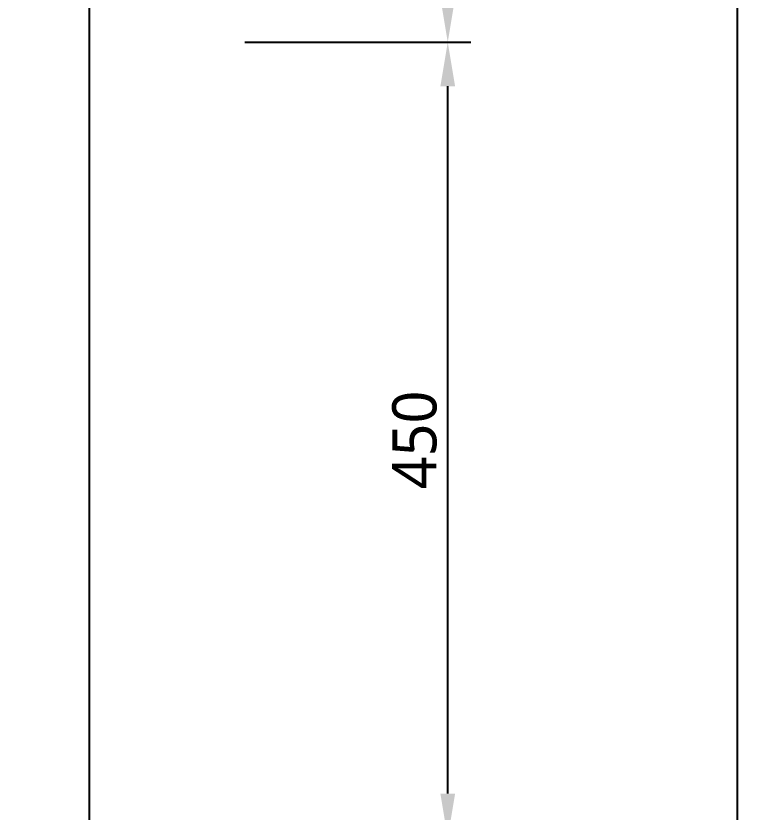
# Model space of a CAD drawing. Header units: millimetres. Extents: x -9013 to 516, y -36629 to 6082.
# Drawn here: x -3124.4 to -2703.4, y -24249 to -23798.8 of the extents above; entities that cross this region are included whole.
import ezdxf

# ---------------------------------------------------------------- set-up
doc = ezdxf.new("R2010")
doc.units = ezdxf.units.MM
doc.header["$LTSCALE"] = 0.05
doc.layers.get('0').update_dxf_attribs({"lineweight": 18})
doc.layers.get('Defpoints').update_dxf_attribs({"color": 140, "lineweight": 18})
doc.layers.add('2CONC', color=4, linetype='Continuous')
doc.styles.add('trebuchet_MS', font='trebuc.ttf')
doc.dimstyles.new('MGP', dxfattribs={"dimtxt": 2.5, "dimasz": 2.5, "dimexe": 1.25, "dimexo": 0.625, "dimtad": 1, "dimdec": 0, "dimtxsty": 'trebuchet_MS', "dimcen": 2.5, "dimclrt": 7, "dimadec": 0, "dimazin": 0, "dimtfac": 1, "dimtdec": 0, "dimtmove": 0, "dimatfit": 3, "dimfxl": 1.148294, "dimfxlon": 1, "dimarcsym": 2})

# ---------------------------------------------------------------- blocks, each defined once
blk = doc.blocks.new('*D541')
at = {"color": 0, "lineweight": -2, "transparency": 16777216}
for p, q in [((-2994.95, -23813.61), (-2867.12, -23813.61)), ((-2880.12, -24238.61), (-2880.12, -23838.61)), ((-2994.95, -24263.61), (-2867.12, -24263.61))]:
    blk.add_line(p, q, dxfattribs=at)
at = {"color": 0, "transparency": 16777216}
for points in [[(-2884.28, -23838.61), (-2875.95, -23838.61), (-2880.12, -23813.61)], [(-2884.28, -24238.61), (-2875.95, -24238.61), (-2880.12, -24263.61)]]:
    blk.add_solid(points, dxfattribs=at)
at = {"layer": 'Defpoints', "color": 0, "transparency": 16777216}
for p in [(-3321, -23813.61), (-2880.12, -23813.61), (-3321, -24263.61)]:
    blk.add_point(p, dxfattribs=at)
at = {"color": 7, "transparency": 16777216, "insert": (-2898.84, -24038.61), "char_height": 25, "attachment_point": 5, "rotation": 90, "style": 'trebuchet_MS'}
blk.add_mtext('450', dxfattribs=at)
blk = doc.blocks.new('*D542')
at = {"color": 0, "lineweight": -2, "transparency": 16777216}
for p, q in [((-2994.95, -23713.61), (-2867.12, -23713.61)), ((-2880.12, -23788.61), (-2880.12, -23738.61)), ((-2994.95, -23813.61), (-2867.12, -23813.61))]:
    blk.add_line(p, q, dxfattribs=at)
at = {"color": 0, "transparency": 16777216}
for points in [[(-2884.28, -23738.61), (-2875.95, -23738.61), (-2880.12, -23713.61)], [(-2884.28, -23788.61), (-2875.95, -23788.61), (-2880.12, -23813.61)]]:
    blk.add_solid(points, dxfattribs=at)
at = {"layer": 'Defpoints', "color": 0, "transparency": 16777216}
for p in [(-3321, -23713.61), (-2880.12, -23713.61), (-3321, -23813.61)]:
    blk.add_point(p, dxfattribs=at)
at = {"color": 7, "transparency": 16777216, "insert": (-2898.84, -23763.61), "char_height": 25, "attachment_point": 5, "rotation": 90, "style": 'trebuchet_MS'}
blk.add_mtext('100', dxfattribs=at)
blk = doc.blocks.new('*D549')
at = {"color": 0, "lineweight": -2, "transparency": 16777216}
for p, q in [((-2831.27, -22063.61), (-2703.44, -22063.61)), ((-2716.44, -22088.61), (-2716.44, -24388.61)), ((-2831.27, -24413.61), (-2703.44, -24413.61))]:
    blk.add_line(p, q, dxfattribs=at)
at = {"color": 0, "transparency": 16777216}
for points in [[(-2720.61, -22088.61), (-2712.27, -22088.61), (-2716.44, -22063.61)], [(-2720.61, -24388.61), (-2712.27, -24388.61), (-2716.44, -24413.61)]]:
    blk.add_solid(points, dxfattribs=at)
at = {"layer": 'Defpoints', "color": 0, "transparency": 16777216}
for p in [(-3082.85, -22063.61), (-3082.85, -24413.61), (-2716.44, -24413.61)]:
    blk.add_point(p, dxfattribs=at)
at = {"color": 7, "transparency": 16777216, "insert": (-2735.16, -23238.61), "char_height": 25, "attachment_point": 5, "rotation": 90, "style": 'trebuchet_MS'}
blk.add_mtext('2350', dxfattribs=at)

msp = doc.modelspace()

# ---------------------------------------------------------------- linework, layer by layer
at = {"layer": '2CONC', "lineweight": -3}
msp.add_line((-3082.85, -24413.61), (-3082.85, -22063.61), dxfattribs=at)

# ---------------------------------------------------------------- dimensions: what is measured, and where the dimension line sits
for base, p1, p2, picture, middle in [((-2716.44, -24413.61), (-3082.85, -22063.61), (-3082.85, -24413.61), '*D549', (-2735.16, -23238.61)), ((-2880.12, -23713.61), (-3321, -23813.61), (-3321, -23713.61), '*D542', (-2898.84, -23763.61)), ((-2880.12, -23813.61), (-3321, -24263.61), (-3321, -23813.61), '*D541', (-2898.84, -24038.61))]:
    dim = msp.add_linear_dim(base=base, p1=p1, p2=p2, angle=90, dimstyle='MGP', override={"dimscale": 100, "dimtxt": 0.25, "dimasz": 0.25, "dimexe": 0.13, "dimexo": 0.06, "dimgap": 0.06, "dimarcsym": 1})
    dim.commit()
    dim.dimension.update_dxf_attribs({"geometry": picture, "text_midpoint": middle})

doc.saveas('drawing.dxf')
